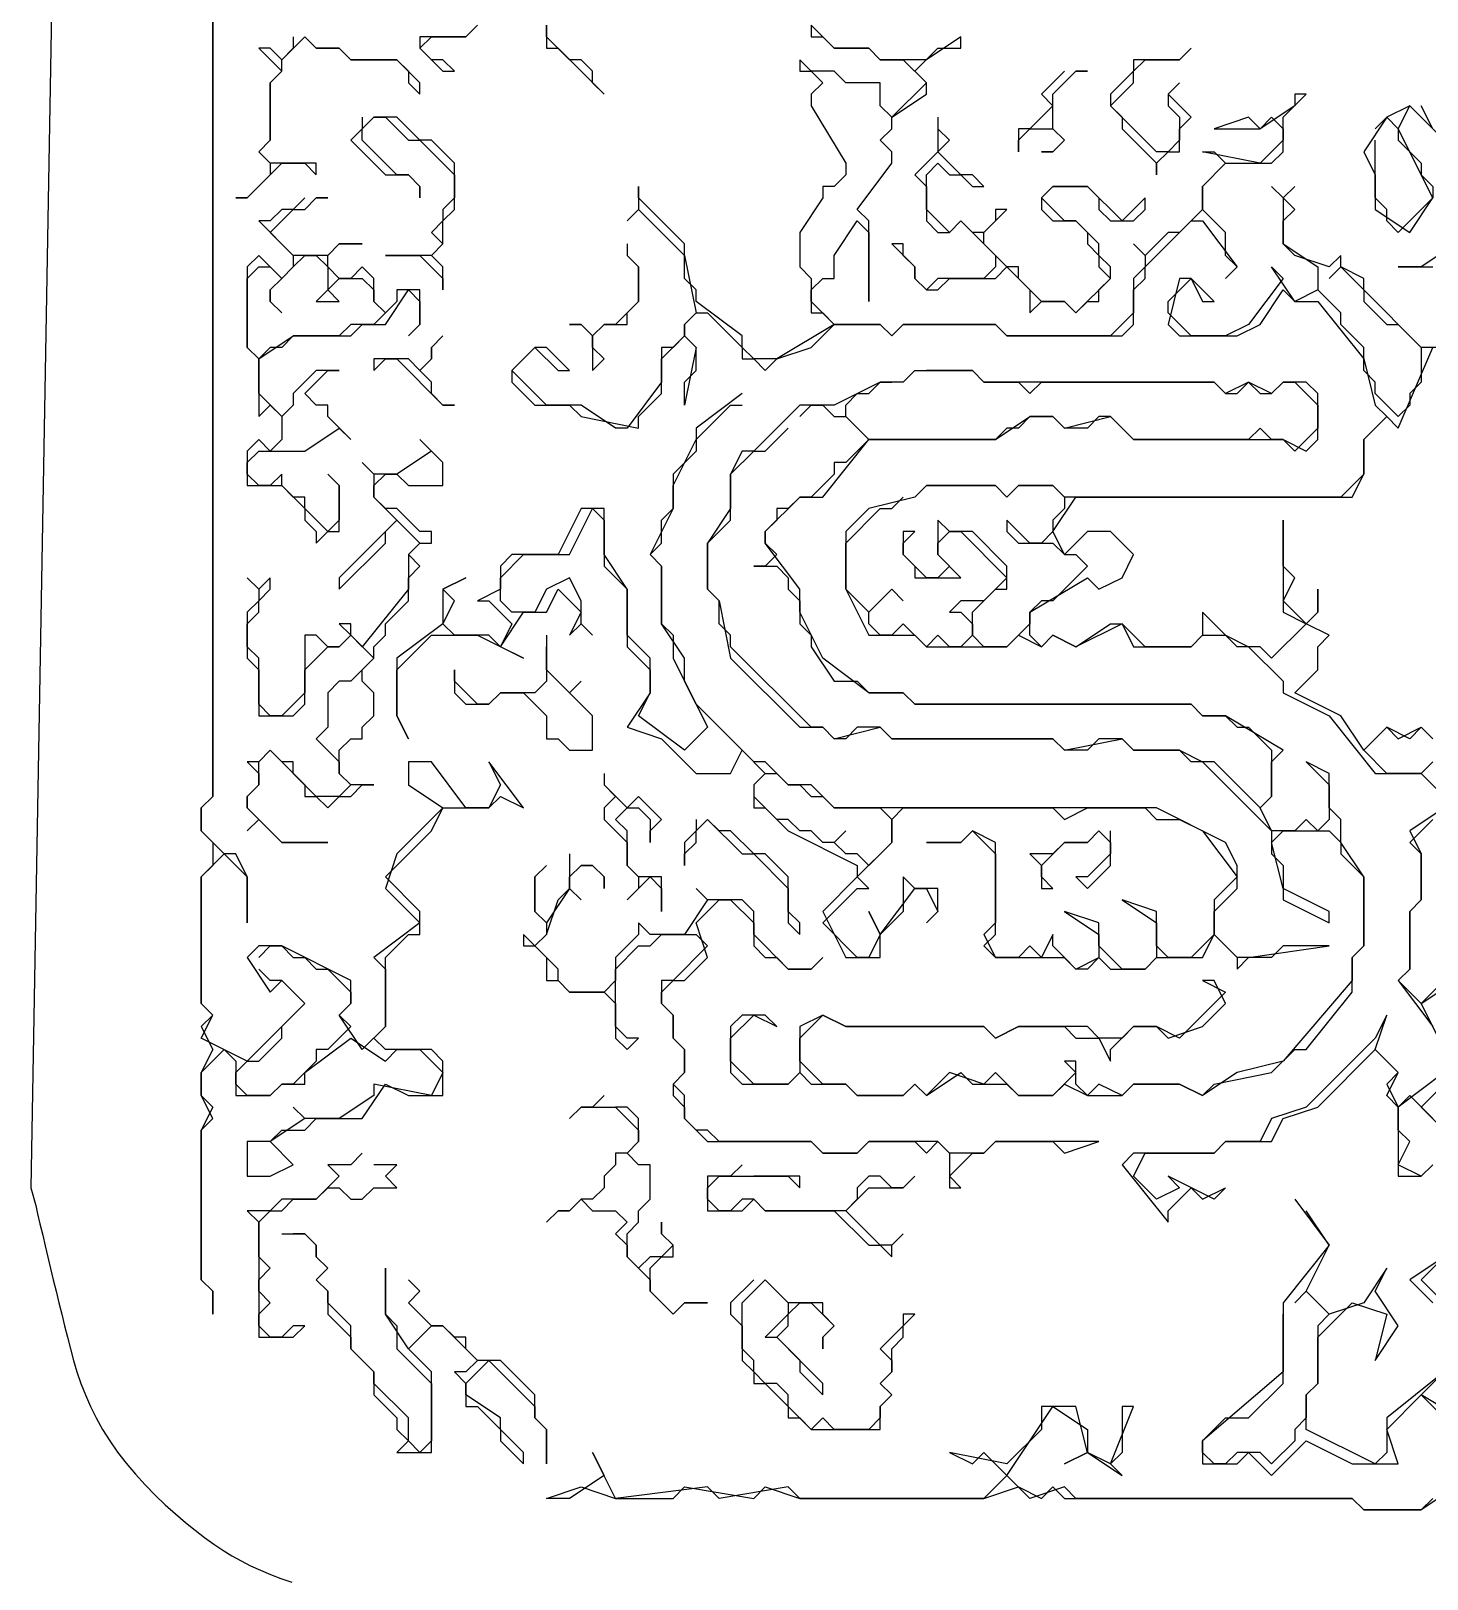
# Model space of a CAD drawing. Header units: metres. Extents: x 18 to 192, y 117 to 277.
# Drawn here: x 88.32 to 100.45, y 151.5 to 164.95 of the extents above; entities that cross this region are included whole.
import ezdxf

# ---------------------------------------------------------------- set-up
doc = ezdxf.new("R2010")
doc.units = ezdxf.units.M
doc.layers.add('DETAILS', color=3, linetype='Continuous')
doc.layers.add('OUTER', color=7, linetype='Continuous')

msp = doc.modelspace()

# ---------------------------------------------------------------- linework, layer by layer
at = {"layer": 'DETAILS'}
for points in [[(89.9, 165.5), (89.9, 158.3), (89.8, 158.2), (89.8, 158), (89.9, 157.9), (89.9, 157.7), (89.8, 157.6), (89.8, 156.5), (89.9, 156.4), (89.8, 156.3), (89.9, 156.1), (89.8, 155.9), (89.8, 155.7), (89.9, 155.6), (89.8, 155.4), (89.8, 154.1), (89.9, 154), (89.9, 153.8), (89.9, 154), (89.8, 154.1), (89.8, 155.4), (89.9, 155.5), (89.8, 155.7), (89.8, 155.9), (90, 156.1), (90.1, 156), (90.1, 155.7), (90.4, 155.7), (90.5, 155.8), (90.7, 155.8), (90.7, 155.9), (91.1, 156.2), (91.4, 156), (91.5, 156.1), (91.7, 156.1), (91.9, 155.9), (91.8, 155.7), (91.3, 155.8), (91.3, 155.7), (91, 155.5), (90.7, 155.5), (90.6, 155.6), (90.7, 155.5), (90.4, 155.3), (90.2, 155.3), (90.2, 155), (90.4, 155), (90.6, 155.1), (90.4, 155.3), (90.5, 155.4), (90.7, 155.4), (90.8, 155.5), (91.2, 155.5), (91.4, 155.8), (91.6, 155.7), (91.9, 155.7), (91.9, 156), (91.8, 156.1), (91.4, 156.1), (91.3, 156.2), (91.4, 156.3), (91.4, 156.9), (91.6, 157.1), (91.7, 157.1), (91.7, 157.3), (91.4, 157.6), (91.8, 158), (91.9, 158.2), (92.3, 158.2), (92.4, 158.3), (92.6, 158.2), (92.3, 158.6), (92.4, 158.4), (92.3, 158.2), (92.1, 158.2), (91.8, 158.6), (91.6, 158.6), (91.6, 158.4), (91.9, 158.2), (91.5, 157.8), (91.4, 157.5), (91.7, 157.2), (91.3, 156.9), (91.4, 156.8), (91.4, 156.3), (91.2, 156.1), (91, 156.4), (91.1, 156.5), (91.1, 156.7), (90.5, 157), (90.3, 157), (90.2, 156.9), (90.4, 156.6), (90.5, 156.7), (90.7, 156.5), (90.2, 156), (89.8, 156.2), (89.9, 156.4), (89.8, 156.5), (89.8, 157.6), (90, 157.8), (90.2, 157.6), (90.2, 157.2), (90.2, 157.6), (90.1, 157.8), (90, 157.8), (89.8, 158), (89.8, 158.2), (89.9, 158.3), (89.9, 165.5)], [(90.6, 164.9), (90.6, 164.8), (90.5, 164.7), (90.4, 164.8), (90.3, 164.8), (90.5, 164.6), (90.4, 164.5), (90.4, 164), (90.3, 163.9), (90.4, 163.8), (90.4, 163.7), (90.2, 163.5), (90.1, 163.5), (90.2, 163.5), (90.5, 163.8), (90.7, 163.8), (90.8, 163.7), (90.8, 163.8), (90.4, 163.8), (90.3, 163.9), (90.4, 164), (90.4, 164.5), (90.5, 164.6), (90.5, 164.7), (90.7, 164.9), (90.8, 164.8), (91, 164.8), (91.1, 164.7), (91.5, 164.7), (91.6, 164.6), (91.6, 164.5), (91.7, 164.4), (91.7, 164.5), (91.5, 164.7), (91.1, 164.7), (91, 164.8), (90.8, 164.8), (90.7, 164.9)], [(92.2, 165), (92.1, 164.9), (91.7, 164.9), (91.7, 164.8), (91.9, 164.6), (92, 164.6), (91.9, 164.7), (91.8, 164.7), (91.7, 164.8), (91.8, 164.9), (92.1, 164.9), (92.2, 165)], [(95.1, 165), (95.1, 164.9), (95.2, 164.9), (95.3, 164.8), (95.6, 164.8), (95.7, 164.7), (95.9, 164.7), (96.1, 164.5), (95.8, 164.2), (95.7, 164.3), (95.7, 164.5), (95.4, 164.5), (95.3, 164.6), (95.1, 164.6), (95, 164.7), (95, 164.6), (95.1, 164.6), (95.2, 164.5), (95.1, 164.4), (95.1, 164.3), (95.4, 163.8), (95.4, 163.7), (95.3, 163.6), (95.2, 163.6), (95.2, 163.5), (95, 163.2), (95, 162.9), (95.1, 162.8), (95.1, 162.5), (95.2, 162.5), (95.3, 162.4), (94.8, 162.1), (94.6, 162.1), (94.5, 162.2), (94.5, 162.3), (94.1, 162.6), (94.1, 162.7), (94, 162.8), (94, 163.1), (93.6, 163.5), (93.6, 163.6), (93.6, 163.4), (93.5, 163.3), (93.6, 163.4), (94, 163), (94.1, 162.5), (94, 162.4), (94, 162.3), (93.9, 162.2), (93.8, 162.2), (93.8, 161.9), (93.5, 161.5), (93.4, 161.5), (93.1, 161.7), (92.8, 161.7), (92.5, 162), (92.7, 162.2), (92.9, 162), (93, 162), (92.8, 162.2), (92.7, 162.2), (92.5, 162), (92.5, 161.9), (92.7, 161.7), (93, 161.7), (93.1, 161.6), (93.6, 161.5), (93.6, 161.6), (93.8, 161.8), (93.8, 162.1), (94, 162.3), (94.1, 162.2), (94, 161.7), (94, 161.9), (94.1, 162), (94.1, 162.2), (94, 162.3), (94, 162.4), (94.1, 162.5), (94.2, 162.5), (94.5, 162.2), (94.5, 162.1), (94.6, 162.1), (94.7, 162), (94.8, 162.1), (95.1, 162.2), (95.3, 162.4), (95.7, 162.4), (95.8, 162.3), (95.9, 162.4), (96.7, 162.4), (96.8, 162.3), (97.8, 162.3), (97.9, 162.4), (97.9, 162.7), (98, 162.8), (98, 162.9), (98.4, 163.3), (98.5, 163.3), (98.8, 162.9), (98.7, 162.8), (98.8, 162.9), (98.7, 163), (98.7, 163.2), (98.5, 163.4), (98.5, 163.6), (98.7, 163.8), (99.1, 163.8), (99.2, 163.9), (99.2, 164.2), (99.4, 164.4), (99.3, 164.4), (99.3, 164.3), (99, 164.1), (98.9, 164.2), (98.6, 164.1), (99, 164.1), (99.1, 164.2), (99.2, 164.1), (99.2, 164), (99, 163.8), (98.5, 163.9), (98.6, 163.9), (98.7, 163.8), (98.5, 163.6), (98.5, 163.4), (98.3, 163.2), (98.2, 163.2), (98, 163), (97.9, 163.1), (98, 163), (98, 162.9), (97.9, 162.8), (97.9, 162.5), (97.7, 162.3), (96.8, 162.3), (96.7, 162.4), (95.9, 162.4), (95.8, 162.3), (95.7, 162.4), (95.3, 162.4), (95.1, 162.6), (95.1, 162.7), (95.2, 162.8), (95.3, 162.8), (95.3, 163), (95.5, 163.3), (95.6, 163.2), (95.6, 162.6), (95.6, 163.3), (95.5, 163.4), (95.8, 163.8), (95.8, 163.9), (95.7, 164), (95.8, 164.1), (95.8, 164.2), (96.1, 164.4), (96.1, 164.5), (96, 164.6), (96.2, 164.8), (96.4, 164.8), (96.4, 164.9), (96.1, 164.7), (95.7, 164.7), (95.6, 164.8), (95.3, 164.8), (95.1, 165)], [(92.8, 165), (92.8, 164.8), (92.9, 164.8), (93.3, 164.4), (93.2, 164.5), (93.2, 164.6), (93.1, 164.7), (93, 164.7), (92.8, 164.9), (92.8, 165)], [(98.4, 164.8), (98.3, 164.7), (97.9, 164.7), (97.9, 164.6), (97.7, 164.4), (97.7, 164.3), (97.8, 164.2), (97.8, 164.1), (98.1, 163.8), (98.1, 163.7), (98.1, 163.8), (98.2, 163.9), (98.3, 163.9), (98.3, 164.1), (98.4, 164.2), (98.2, 164.4), (98.3, 164.5), (98.2, 164.4), (98.2, 164.3), (98.3, 164.2), (98.3, 164), (98.2, 163.9), (98.1, 163.9), (97.7, 164.3), (97.9, 164.5), (97.9, 164.6), (98, 164.7), (98.3, 164.7)], [(97.3, 164.6), (97.1, 164.4), (97.2, 164.3), (97, 164.1), (96.9, 164.1), (96.9, 163.9), (96.9, 164), (97, 164.1), (97.2, 164.1), (97.3, 164), (97.2, 163.9), (97.1, 163.9), (97.2, 163.9), (97.3, 164), (97.2, 164.1), (97.2, 164.4), (97.4, 164.6), (97.5, 164.6), (97.4, 164.6)], [(100.3, 164.3), (100.1, 164.2), (99.9, 163.9), (100, 163.7), (100, 163.4), (100.3, 163.2), (100.5, 163.5), (100.2, 164.1), (100.3, 164.3), (100.7, 163.9)], [(100.5, 164.1), (100.4, 164.3)], [(91.2, 164.2), (91.2, 164.1), (91.1, 164), (91.4, 163.7), (91.6, 163.7), (91.7, 163.6), (91.7, 163.5), (91.7, 163.6), (91.6, 163.7), (91.5, 163.7), (91.2, 164), (91.2, 164.1), (91.3, 164.2), (91.4, 164.2), (91.6, 164), (91.7, 164), (92, 163.7), (92, 163.5), (91.9, 163.4), (91.9, 163.3), (91.8, 163.2), (91.9, 163.1), (91.8, 163), (91.4, 163), (91.7, 163), (91.9, 162.8), (91.9, 162.7), (91.9, 162.9), (91.8, 163), (91.9, 163.1), (91.9, 163.3), (92, 163.4), (92, 163.8), (91.8, 164), (91.7, 164), (91.5, 164.2), (91.3, 164.2)], [(96.2, 164.2), (96.2, 163.9), (96, 163.7), (96.1, 163.6), (96.1, 163.3), (96.2, 163.2), (96.3, 163.2), (96.4, 163.3), (96.7, 163), (96.7, 162.9), (96.6, 162.8), (96.2, 162.8), (96.1, 162.7), (96, 162.8), (96, 162.9), (95.9, 163), (95.9, 163.1), (95.8, 163.1), (96, 162.9), (96, 162.8), (96.1, 162.7), (96.2, 162.7), (96.3, 162.8), (96.7, 162.8), (96.8, 162.9), (97, 162.7), (97, 162.5), (97.1, 162.6), (97.3, 162.6), (97.4, 162.5), (97.5, 162.6), (97.6, 162.6), (97.6, 162.7), (97.7, 162.8), (97.7, 162.9), (97.6, 163), (97.6, 163.1), (97.4, 163.3), (97.3, 163.3), (97.1, 163.5), (97.2, 163.6), (97.5, 163.6), (97.6, 163.5), (97.6, 163.4), (97.7, 163.3), (97.9, 163.3), (98, 163.4), (98, 163.5), (97.8, 163.3), (97.5, 163.6), (97.2, 163.6), (97.1, 163.5), (97.1, 163.4), (97.2, 163.3), (97.4, 163.3), (97.5, 163.2), (97.5, 163.1), (97.6, 163), (97.6, 162.9), (97.7, 162.8), (97.4, 162.5), (97.3, 162.6), (97.1, 162.6), (96.9, 162.8), (96.9, 162.9), (96.8, 162.9), (96.6, 163.1), (96.6, 163.2), (96.8, 163.4), (96.7, 163.4), (96.7, 163.3), (96.6, 163.2), (96.5, 163.2), (96.4, 163.3), (96.3, 163.2), (96.1, 163.4), (96.1, 163.7), (96.2, 163.8), (96.3, 163.7), (96.4, 163.7), (96.5, 163.6), (96.6, 163.6), (96.5, 163.7), (96.4, 163.7), (96.2, 163.9), (96.3, 164), (96.2, 164.1)], [(100, 164.1), (100.1, 164.2), (100.2, 164.1), (100.2, 164), (100.4, 163.8), (100.4, 163.7), (100.5, 163.6), (100.5, 163.5), (100.2, 163.2), (100.1, 163.3), (100.1, 163.4), (100, 163.5), (100, 164)], [(99.1, 163.6), (99.2, 163.5), (99.2, 163.1), (99.5, 162.9), (99.5, 162.7), (99.3, 162.6), (99.1, 162.9), (99.2, 162.8), (98.9, 162.4), (98.7, 162.3), (98.4, 162.3), (98.2, 162.5), (98.2, 162.6), (98.4, 162.8), (98.5, 162.6), (98.6, 162.6), (98.4, 162.8), (98.3, 162.8), (98.2, 162.4), (98.3, 162.3), (98.8, 162.3), (99, 162.4), (99.2, 162.7), (99.3, 162.6), (99.5, 162.6), (99.9, 162.1), (100, 161.7), (100.1, 161.6), (99.9, 161.4), (99.9, 161.1), (99.7, 160.9), (97.3, 160.9), (97.2, 161), (96.9, 161), (96.8, 160.9), (96.7, 161), (96.1, 161), (96, 160.9), (95.6, 160.8), (95.4, 160.6), (95.4, 160.1), (95.6, 159.7), (96, 159.7), (96.1, 159.6), (96.8, 159.6), (96.9, 159.7), (97.1, 159.6), (97.2, 159.7), (97.4, 159.6), (97.7, 159.8), (97.8, 159.8), (97.9, 159.6), (98.4, 159.6), (98.5, 159.7), (98.7, 159.7), (98.9, 159.6), (99.2, 159.3), (99.2, 159.2), (99.6, 159), (100, 158.5), (100.4, 158.5), (100.6, 158.3)], [(100.7, 162.2), (100.4, 162.2), (99.9, 162.7), (99.9, 162.8), (99.7, 162.9), (99.7, 163), (99.6, 162.9), (99.3, 163), (99.2, 163.1), (99.2, 163.3), (99.3, 163.4), (99.2, 163.5), (99.3, 163.6), (99.2, 163.5)], [(90.7, 163.5), (90.6, 163.4), (90.5, 163.4), (90.4, 163.3), (90.3, 163.3), (90.6, 163), (90.6, 162.9), (90.5, 162.8), (90.3, 163), (90.2, 162.9), (90.2, 162.2), (90.3, 162.1), (90.3, 161.6), (90.4, 161.7), (90.5, 161.6), (90.5, 161.4), (90.4, 161.3), (90.3, 161.4), (90.2, 161.3), (90.2, 161), (90.5, 161), (90.7, 160.8), (90.7, 160.7), (90.8, 160.6), (90.8, 160.5), (90.9, 160.6), (91, 160.6), (91, 161), (90.9, 161.1), (91, 161), (91, 160.7), (90.9, 160.6), (90.7, 160.8), (90.7, 160.9), (90.6, 160.9), (90.5, 161), (90.5, 161.1), (90.4, 161), (90.3, 161), (90.2, 161.1), (90.2, 161.2), (90.3, 161.3), (90.7, 161.3), (91, 161.5), (91.1, 161.4), (90.9, 161.6), (90.9, 161.7), (90.8, 161.7), (90.7, 161.8), (90.9, 162), (91, 162), (90.8, 162), (90.6, 161.8), (90.6, 161.7), (90.5, 161.6), (90.3, 161.8), (90.3, 162.1), (90.6, 162.3), (91.1, 162.3), (91.2, 162.4), (91.4, 162.4), (91.6, 162.7), (91.7, 162.6), (91.7, 162.4), (91.6, 162.3), (91.7, 162.4), (91.7, 162.7), (91.5, 162.7), (91.5, 162.6), (91.4, 162.5), (91.3, 162.6), (91.3, 162.8), (91.2, 162.9), (91.1, 162.8), (91, 162.8), (90.9, 162.9), (90.9, 163), (91, 163.1), (91.2, 163.1), (91, 163.1), (90.9, 163), (90.6, 163), (90.4, 163.2), (90.6, 163.4), (90.7, 163.4), (90.8, 163.5), (90.9, 163.5), (90.8, 163.5)], [(93.5, 163.1), (93.5, 163), (93.6, 162.9), (93.6, 162.6), (93.4, 162.4), (93.3, 162.4), (93.2, 162.3), (93.1, 162.4), (93, 162.4), (93.1, 162.4), (93.2, 162.3), (93.2, 162), (93.3, 162.1), (93.2, 162.2), (93.2, 162.3), (93.3, 162.4), (93.5, 162.4), (93.5, 162.5), (93.6, 162.6), (93.6, 162.9), (93.5, 163)], [(100.7, 163.1), (100.4, 162.9), (100.2, 162.9), (100.5, 162.9)], [(90.6, 162.9), (90.7, 163), (90.8, 163), (90.9, 162.9), (90.9, 162.7), (90.8, 162.6), (91, 162.6), (90.9, 162.7), (91, 162.8), (91.2, 162.8), (91.3, 162.7), (91.3, 162.6), (91.4, 162.5), (91.3, 162.4), (91.1, 162.4), (91, 162.3), (90.6, 162.3), (90.5, 162.2), (90.4, 162.2), (90.3, 162.1), (90.2, 162.2), (90.2, 162.8), (90.3, 162.9), (90.4, 162.9), (90.5, 162.8), (90.4, 162.7), (90.4, 162.6), (90.5, 162.5), (90.4, 162.6), (90.4, 162.7), (90.5, 162.8)], [(99.6, 162.8), (99.7, 162.9), (99.9, 162.7), (99.9, 162.6), (100.1, 162.4), (100.2, 162.4), (100.4, 162.2), (100.4, 161.9), (100.3, 161.8), (100.3, 161.7), (100.2, 161.6), (100, 161.8), (100, 161.9), (99.9, 162), (99.9, 162.2), (99.7, 162.4), (99.7, 162.5), (99.5, 162.7)], [(91.9, 162.3), (91.8, 162.2), (91.8, 162.1), (91.7, 162), (91.6, 162.1), (91.3, 162.1), (91.3, 162), (91.4, 162.1), (91.5, 162.1), (91.9, 161.7), (92, 161.7), (91.9, 161.7), (91.8, 161.8), (91.8, 161.9), (91.7, 162), (91.8, 162.1), (91.8, 162.2)], [(100.5, 158.6), (100.4, 158.5), (100.1, 158.5), (99.9, 158.7), (100.1, 158.9), (100.2, 158.8), (100.4, 158.9), (100.5, 158.8), (100.4, 158.9), (100.3, 158.8), (100.1, 158.9), (99.9, 158.7), (99.7, 159), (99.3, 159.2), (99.5, 159.4), (99.5, 159.6), (99.6, 159.7), (99.4, 159.8), (99.5, 159.9), (99.5, 160.1), (99.5, 159.9), (99.4, 159.8), (99.2, 160), (99.3, 160.2), (99.2, 160.3), (99.2, 160.7), (99.2, 159.9), (99.4, 159.8), (99.1, 159.5), (99, 159.6), (98.8, 159.6), (98.5, 159.9), (98.5, 159.7), (98.4, 159.6), (98, 159.6), (97.8, 159.8), (97.4, 159.6), (97.2, 159.7), (97.1, 159.6), (97, 159.7), (97, 159.9), (97.5, 160.2), (97.6, 160.1), (97.8, 160.2), (97.9, 160.4), (97.7, 160.6), (97.5, 160.6), (97.3, 160.4), (97.2, 160.6), (97.4, 160.9), (99.8, 160.9), (99.9, 161.1), (99.9, 161.4), (100.1, 161.6), (100.2, 161.5), (100.5, 162.2)], [(96, 162), (95.9, 161.9), (95.7, 161.9), (95.3, 161.7), (95, 161.7), (94.6, 161.3), (94.5, 161.3), (94.4, 161.1), (94.4, 160.8), (94.2, 160.5), (94.2, 160.1), (94.3, 160), (94.4, 159.5), (95, 158.9), (95.2, 158.9), (95.3, 158.8), (95.7, 158.9), (95.8, 158.8), (97.2, 158.8), (97.3, 158.7), (97.8, 158.8), (97.9, 158.7), (98.3, 158.7), (98.5, 158.6), (99.1, 158), (99.1, 157.8), (99.2, 157.7), (99.2, 157.4), (99.6, 157.2), (99.6, 157.3), (99.2, 157.5), (99.1, 157.9), (99.2, 158), (99.6, 158), (99.7, 157.9), (99.7, 157.8), (99.9, 157.6), (99.9, 157), (99.8, 156.9), (99.8, 156.7), (99.2, 156), (98.8, 155.9), (98.5, 155.7), (98.3, 155.8), (97.9, 155.8), (97.8, 155.7), (97.6, 155.8), (97.5, 155.7), (97.4, 155.8), (97.4, 156), (97.3, 156), (97.4, 155.9), (97.2, 155.7), (96.9, 155.7), (96.7, 155.9), (96.6, 155.8), (96.3, 155.9), (96.1, 155.7), (96, 155.8), (95.9, 155.7), (95.5, 155.7), (95.4, 155.8), (95.2, 155.8), (95, 156), (95, 156.2), (95.2, 156.4), (95.4, 156.3), (96.6, 156.3), (96.7, 156.2), (96.9, 156.3), (97.3, 156.3), (97.4, 156.2), (97.6, 156.2), (97.7, 156), (97.7, 156.1), (97.9, 156.3), (98.1, 156.3), (98.2, 156.2), (98.5, 156.3), (98.7, 156.5), (98.6, 156.7), (98.5, 156.7), (98.7, 156.6), (98.3, 156.2), (98.1, 156.3), (97.9, 156.3), (97.8, 156.2), (97.6, 156.2), (97.5, 156.3), (96.9, 156.3), (96.7, 156.2), (96.6, 156.3), (95.4, 156.3), (95.2, 156.4), (95, 156.3), (95, 155.9), (94.9, 155.8), (94.6, 155.8), (94.4, 156), (94.4, 156.2), (94.6, 156.4), (94.8, 156.3), (94.7, 156.4), (94.5, 156.4), (94.4, 156.3), (94.4, 155.9), (94.5, 155.8), (94.9, 155.8), (95, 155.9), (95.1, 155.8), (95.4, 155.8), (95.5, 155.7), (95.9, 155.7), (96, 155.8), (96.1, 155.7), (96.4, 155.9), (96.5, 155.8), (96.8, 155.8), (96.9, 155.7), (97.2, 155.7), (97.3, 155.8), (97.5, 155.7), (97.8, 155.7), (97.9, 155.8), (98.3, 155.8), (98.5, 155.7), (98.6, 155.8), (99.1, 155.9), (99.3, 156.1), (99.4, 156.1), (99.8, 156.6), (99.8, 156.9), (99.9, 157), (99.9, 157.6), (99.7, 157.9), (99.7, 158.1), (99.6, 158.2), (99.6, 158.5), (99.4, 158.6), (99.6, 158.4), (99.6, 158.1), (99.5, 158), (99.4, 158.1), (99.3, 158), (99.1, 158), (99, 158.2), (99.1, 158.3), (99.1, 158.6), (99.2, 158.7), (98.7, 159), (98.5, 159), (98.4, 159.1), (96, 159.1), (95.9, 159.2), (95.6, 159.2), (95.2, 159.5), (95, 159.9), (95, 160.1), (94.7, 160.5), (94.7, 160.6), (95, 160.9), (95.2, 160.9), (95.6, 161.4), (96.7, 161.4), (97, 161.6), (97.2, 161.6), (97.3, 161.5), (97.7, 161.6), (97.9, 161.4), (99.2, 161.4), (99.4, 161.3), (99.5, 161.4), (99.5, 161.8), (99.4, 161.9), (99.2, 161.9), (99.1, 161.8), (98.9, 161.9), (98.7, 161.8), (98.6, 161.9), (96.6, 161.9), (96.5, 162), (96.1, 162)], [(95.9, 161.9), (96, 162), (96.5, 162), (96.6, 161.9), (96.9, 161.9), (97, 161.8), (97.1, 161.9), (98.6, 161.9), (98.7, 161.8), (98.8, 161.8), (98.9, 161.9), (99, 161.8), (99.1, 161.8), (99.2, 161.9), (99.3, 161.9), (99.5, 161.7), (99.5, 161.5), (99.3, 161.3), (99.2, 161.4), (99.1, 161.4), (99, 161.5), (98.9, 161.4), (97.9, 161.4), (97.7, 161.6), (97.6, 161.6), (97.5, 161.5), (97.3, 161.5), (97.2, 161.6), (97, 161.6), (96.9, 161.5), (96.8, 161.5), (96.7, 161.4), (95.6, 161.4), (95.4, 161.6), (95.4, 161.7), (95.5, 161.8), (95.6, 161.8), (95.7, 161.9), (95.8, 161.9)], [(94.5, 161.8), (94.1, 161.5), (94.1, 161.3), (93.9, 161.1), (93.9, 160.8), (93.7, 160.4), (93.8, 160.3), (93.8, 159.8), (93.9, 159.7), (93.9, 159.5), (94.2, 158.9), (94, 158.7), (93.6, 159), (93.7, 159.2), (93.7, 159.5), (93.5, 159.7), (93.5, 160.1), (93.3, 160.4), (93.3, 160.8), (93.1, 160.8), (92.9, 160.4), (92.5, 160.4), (92.4, 160.3), (92.4, 160.1), (92.2, 160), (92.3, 160), (92.5, 159.8), (92.4, 159.6), (92.3, 159.7), (92, 159.7), (91.9, 159.8), (92, 160), (91.9, 160.1), (92.1, 160.2), (91.9, 160.1), (91.9, 159.8), (91.5, 159.5), (91.5, 159), (91.6, 158.8), (91.5, 159), (91.5, 159.4), (91.8, 159.7), (92.2, 159.7), (92.6, 159.5), (92.4, 159.6), (92.6, 159.9), (92.8, 159.9), (92.9, 160.1), (93.1, 159.9), (93, 159.7), (93.1, 159.8), (93.2, 159.7), (93.1, 159.8), (93.1, 160), (93, 160.2), (92.8, 160.1), (92.7, 159.9), (92.5, 159.9), (92.4, 160), (92.4, 160.2), (92.6, 160.4), (93, 160.4), (93.2, 160.8), (93.3, 160.7), (93.3, 160.3), (93.5, 160.1), (93.5, 159.6), (93.7, 159.4), (93.7, 159.2), (93.5, 158.9), (93.8, 158.8), (94.1, 158.5), (94.4, 158.5), (94.5, 158.7), (94.7, 158.5), (94.6, 158.4), (94.6, 158.2), (94.7, 158.2), (94.9, 158), (95.5, 157.7), (95.5, 157.6), (95.2, 157.3), (95.4, 156.9), (95.7, 156.9), (95.7, 157.1), (96, 157.5), (96.1, 157.5), (96.2, 157.3), (96.1, 157.2), (96.2, 157.3), (96.2, 157.5), (96, 157.5), (95.9, 157.6), (95.9, 157.3), (95.7, 157.1), (95.6, 157.3), (95.7, 157.1), (95.6, 156.9), (95.5, 156.9), (95.2, 157.2), (95.5, 157.5), (95.6, 157.5), (95.5, 157.6), (95.8, 157.9), (95.8, 158.1), (95.9, 158.2), (97.2, 158.2), (97.3, 158.1), (97.5, 158.2), (98, 158.2), (98.1, 158.1), (98.3, 158.1), (98.5, 158), (98.8, 157.6), (98.6, 157.4), (98.6, 157.1), (98.4, 156.9), (98.2, 156.9), (98.1, 157), (98.1, 157.3), (97.8, 157.4), (98.1, 157.2), (98.1, 156.9), (98, 156.8), (97.8, 156.8), (97.6, 157), (97.6, 157.2), (97.3, 157.3), (97.6, 157.1), (97.6, 156.9), (97.5, 156.8), (97.4, 156.8), (97.2, 157), (97.2, 157.1), (97.1, 156.9), (97, 157), (96.9, 156.9), (96.7, 156.9), (96.6, 157), (96.7, 157.1), (96.7, 157.9), (96.5, 158), (96.4, 157.9), (96.1, 157.9), (96.4, 157.9), (96.5, 158), (96.7, 157.8), (96.7, 157.2), (96.6, 157.1), (96.7, 156.9), (97.3, 156.9), (97.4, 156.8), (97.6, 156.9), (97.7, 156.8), (98, 156.8), (98.1, 156.9), (98.5, 156.9), (98.6, 157.1), (98.8, 156.9), (98.8, 156.8), (98.9, 156.9), (99.6, 157), (99.2, 157), (99.1, 156.9), (98.8, 156.9), (98.6, 157.1), (98.6, 157.3), (98.8, 157.5), (98.8, 157.7), (98.7, 157.9), (98.1, 158.2), (95.3, 158.2), (95.1, 158.4), (94.9, 158.4), (94.7, 158.6), (94.6, 158.6), (94.1, 159.1), (94, 159.3), (94, 159.5), (93.8, 159.8), (93.8, 160.3), (93.7, 160.4), (93.8, 160.5), (93.8, 160.7), (93.9, 160.8), (93.9, 161), (94.1, 161.4), (94.4, 161.7), (94.5, 161.7)], [(95, 161.6), (95.1, 161.7), (95.2, 161.7), (95.3, 161.6), (95.4, 161.6), (95.6, 161.4), (95.4, 161.2), (95.3, 161.2), (95.3, 161.1), (95.1, 160.9), (95, 160.9), (94.9, 160.8), (94.8, 160.8), (94.8, 160.7), (94.7, 160.6), (94.7, 160.5), (94.8, 160.4), (94.7, 160.3), (94.6, 160.3), (94.8, 160.3), (94.9, 160.2), (94.9, 160.1), (95, 160), (95, 159.8), (95.1, 159.7), (95.1, 159.6), (95.3, 159.3), (95.5, 159.3), (95.6, 159.2), (95.9, 159.2), (96, 159.1), (98.4, 159.1), (98.5, 159), (98.7, 159), (98.8, 158.9), (98.9, 158.9), (99.1, 158.7), (99.1, 158.3), (99, 158.2), (98.6, 158.6), (98.4, 158.6), (98.3, 158.7), (97.9, 158.7), (97.8, 158.8), (97.6, 158.8), (97.5, 158.7), (97.3, 158.7), (97.2, 158.8), (95.8, 158.8), (95.7, 158.9), (95.5, 158.9), (95.4, 158.8), (95.3, 158.8), (95.2, 158.9), (95.1, 158.9), (94.4, 159.6), (94.4, 159.7), (94.3, 159.8), (94.3, 160), (94.2, 160.1), (94.2, 160.5), (94.4, 160.7), (94.4, 161.1), (94.6, 161.3), (94.7, 161.3), (94.9, 161.5)], [(91.7, 161.4), (91.8, 161.3), (91.5, 161.1), (91.3, 161.1), (91.2, 161.2), (91.3, 161.1), (91.3, 160.9), (91.5, 160.7), (91, 160.2), (91, 160.1), (91.4, 160.5), (91.4, 160.6), (91.5, 160.7), (91.7, 160.5), (91.6, 160.4), (91.6, 160.1), (91.2, 159.6), (91.1, 159.7), (91.1, 159.8), (91, 159.8), (91.1, 159.7), (91, 159.6), (90.9, 159.6), (90.8, 159.7), (90.7, 159.7), (90.7, 159.2), (90.5, 159), (90.4, 159), (90.3, 159.1), (90.3, 159.5), (90.2, 159.6), (90.2, 159.8), (90.3, 159.9), (90.3, 160), (90.4, 160.1), (90.4, 160.2), (90.3, 160.1), (90.2, 160.2), (90.3, 160.1), (90.3, 160), (90.2, 159.9), (90.2, 159.5), (90.3, 159.4), (90.3, 159), (90.6, 159), (90.7, 159.1), (90.7, 159.4), (90.9, 159.6), (91, 159.6), (91.1, 159.7), (91.3, 159.5), (91.1, 159.3), (91, 159.3), (90.9, 159.2), (90.9, 158.9), (90.8, 158.8), (91, 158.6), (91, 158.5), (91.1, 158.4), (91, 158.3), (90.8, 158.3), (90.6, 158.5), (90.6, 158.6), (90.5, 158.6), (90.4, 158.7), (90.3, 158.6), (90.2, 158.6), (90.3, 158.5), (90.3, 158.4), (90.2, 158.3), (90.2, 158.2), (90.3, 158.1), (90.2, 158), (90.3, 158.1), (90.5, 157.9), (90.9, 157.9), (90.5, 157.9), (90.2, 158.2), (90.2, 158.3), (90.3, 158.4), (90.3, 158.6), (90.4, 158.7), (90.7, 158.4), (90.7, 158.3), (90.8, 158.3), (90.9, 158.2), (91, 158.3), (91.1, 158.3), (91.2, 158.4), (91.3, 158.4), (91.1, 158.4), (91, 158.5), (91, 158.7), (91.1, 158.8), (91.2, 158.8), (91.2, 158.9), (91.3, 159), (91.3, 159.2), (91.2, 159.3), (91.2, 159.4), (91.3, 159.5), (91.3, 159.6), (91.4, 159.7), (91.4, 159.8), (91.6, 160), (91.6, 160.2), (91.7, 160.3), (91.6, 160.4), (91.7, 160.5), (91.8, 160.5), (91.8, 160.6), (91.7, 160.6), (91.5, 160.8), (91.4, 160.8), (91.3, 160.9), (91.3, 161), (91.4, 161.1), (91.5, 161.1), (91.6, 161), (91.9, 161), (91.9, 161.2), (91.8, 161.3)], [(96, 160.9), (96.1, 161), (96.7, 161), (96.8, 160.9), (96.9, 161), (97.2, 161), (97.3, 160.9), (97.3, 160.8), (97.2, 160.7), (97.2, 160.6), (97.1, 160.5), (97, 160.5), (96.8, 160.7), (96.8, 160.6), (96.9, 160.5), (97.2, 160.5), (97.3, 160.4), (97.4, 160.4), (97.5, 160.3), (97.2, 160), (97.1, 160), (97, 159.9), (97, 159.8), (96.8, 159.6), (96.6, 159.6), (96.5, 159.7), (96.5, 159.9), (96.7, 160.1), (96.8, 160.1), (96.8, 160.3), (96.5, 160.6), (96.3, 160.6), (96.2, 160.7), (96.2, 160.4), (96.3, 160.3), (96.2, 160.2), (96.1, 160.2), (95.9, 160.4), (95.9, 160.5), (96, 160.6), (95.9, 160.6), (95.9, 160.4), (96, 160.3), (96, 160.2), (96.4, 160.2), (96.2, 160.4), (96.2, 160.5), (96.3, 160.6), (96.4, 160.6), (96.8, 160.2), (96.6, 160), (96.4, 160), (96.3, 159.9), (96.4, 159.9), (96.5, 159.8), (96.5, 159.7), (96.4, 159.6), (96.3, 159.6), (96.2, 159.7), (96.1, 159.6), (95.9, 159.8), (95.8, 159.7), (95.7, 159.7), (95.6, 159.8), (95.6, 159.9), (95.8, 160.1), (95.9, 160), (95.8, 160.1), (95.6, 159.9), (95.4, 160.1), (95.4, 160.5), (95.7, 160.8), (95.8, 160.8), (95.9, 160.9)], [(92.8, 159.7), (92.8, 159.3), (92.7, 159.2), (92.4, 159.2), (92.3, 159.1), (92.2, 159.1), (92, 159.3), (92, 159.4), (92, 159.2), (92.1, 159.1), (92.3, 159.1), (92.4, 159.2), (92.6, 159.2), (92.8, 159), (92.8, 158.8), (92.9, 158.8), (93, 158.7), (93.2, 158.7), (93.2, 159), (93, 159.2), (93.1, 159.3), (93, 159.2), (92.8, 159.4), (92.8, 159.6)], [(93.3, 158.5), (93.3, 158.4), (93.4, 158.3), (93.3, 158.2), (93.3, 158.1), (93.5, 157.9), (93.5, 157.7), (93.6, 157.6), (93.6, 157.5), (93.5, 157.4), (93.7, 157.6), (93.8, 157.5), (93.8, 157.3), (93.8, 157.6), (93.6, 157.6), (93.5, 157.7), (93.5, 158), (93.4, 158.1), (93.5, 158.2), (93.6, 158.2), (93.7, 158.1), (93.7, 157.9), (93.7, 158), (93.8, 158.1), (93.6, 158.3), (93.5, 158.2), (93.3, 158.4)], [(94.6, 158.4), (94.7, 158.5), (94.8, 158.5), (94.9, 158.4), (95, 158.4), (95.1, 158.3), (95.2, 158.3), (95.3, 158.2), (95.7, 158.2), (95.8, 158.1), (95.8, 157.9), (95.6, 157.7), (95.5, 157.8), (95.4, 157.8), (95.3, 157.9), (95.4, 158), (95.3, 157.9), (95.2, 157.9), (95.1, 158), (95, 158), (94.9, 158.1), (94.8, 158.1), (94.6, 158.3)], [(100.6, 158.2), (100.3, 158), (100.4, 157.8), (100.4, 157.4), (100.3, 157.3), (100.3, 156.8), (100.2, 156.7), (100.5, 156.3)], [(94.1, 158.1), (94.1, 158), (94, 157.9), (94, 157.7), (94, 157.8), (94.1, 157.9), (94.1, 158), (94.2, 158.1), (94.5, 157.8), (94.6, 157.8), (94.9, 157.5), (94.9, 157.2), (95, 157.1), (95, 157.2), (94.9, 157.3), (94.9, 157.6), (94.7, 157.8), (94.6, 157.8), (94.4, 158), (94.3, 158), (94.2, 158.1)], [(100.6, 156.7), (100.4, 156.5), (100.2, 156.7), (100.3, 156.8), (100.3, 157.3), (100.4, 157.4), (100.4, 157.8), (100.3, 157.9), (100.5, 158.1)], [(97.6, 158), (97.5, 157.9), (97.3, 157.9), (97.2, 157.8), (97, 157.8), (97.1, 157.7), (97.1, 157.5), (97.2, 157.5), (97.1, 157.6), (97.1, 157.7), (97.3, 157.9), (97.5, 157.9), (97.6, 158), (97.7, 157.9), (97.7, 157.8), (97.5, 157.6), (97.4, 157.6), (97.5, 157.5), (97.7, 157.7), (97.7, 158)], [(93, 157.8), (93, 157.5), (92.8, 157.2), (92.7, 157.3), (92.7, 157.6), (92.8, 157.7), (92.7, 157.6), (92.7, 157.3), (92.8, 157.2), (92.8, 157.1), (92.7, 157), (92.6, 157.1), (92.6, 157), (92.7, 157), (92.8, 156.9), (92.8, 156.7), (92.9, 156.7), (93, 156.6), (93.3, 156.6), (93.4, 156.5), (93.4, 156.2), (93.5, 156.1), (93.6, 156.2), (93.5, 156.2), (93.4, 156.3), (93.4, 156.8), (93.6, 157), (93.7, 157), (93.8, 157.1), (94.1, 157.1), (94.2, 157), (93.9, 156.7), (93.8, 156.7), (93.8, 156.5), (93.9, 156.4), (93.9, 156.2), (94, 156.1), (94, 155.9), (93.9, 155.8), (93.9, 155.7), (94, 155.6), (94, 155.5), (94.2, 155.3), (95.1, 155.3), (95.2, 155.2), (95.5, 155.2), (95.6, 155.3), (96, 155.3), (96.1, 155.2), (96.2, 155.3), (96.3, 155.2), (96.3, 154.9), (96.4, 154.9), (96.3, 155), (96.5, 155.2), (96.6, 155.2), (96.7, 155.3), (97.2, 155.3), (97.3, 155.2), (97.6, 155.3), (96.7, 155.3), (96.6, 155.2), (96.3, 155.2), (96.2, 155.3), (95.6, 155.3), (95.5, 155.2), (95.2, 155.2), (95.1, 155.3), (94.3, 155.3), (94.2, 155.4), (94.1, 155.4), (94, 155.5), (94, 155.7), (93.9, 155.8), (94, 155.9), (94, 156.1), (93.9, 156.2), (93.9, 156.4), (93.8, 156.5), (93.8, 156.6), (93.9, 156.7), (94, 156.7), (94.2, 156.9), (94.1, 157.2), (94.3, 157.4), (94.4, 157.4), (94.6, 157.2), (94.6, 157), (94.7, 156.9), (94.8, 156.9), (94.9, 156.8), (95.1, 156.8), (95.2, 156.9), (95.1, 156.8), (94.9, 156.8), (94.6, 157.1), (94.6, 157.3), (94.5, 157.4), (94.2, 157.4), (94.1, 157.5), (94.2, 157.4), (94, 157.1), (93.7, 157.1), (93.6, 157.2), (93.6, 157.1), (93.4, 156.9), (93.4, 156.7), (93.3, 156.6), (93, 156.6), (92.9, 156.7), (92.9, 156.8), (92.7, 157), (92.8, 157.1), (92.9, 157.4), (93, 157.5), (93.1, 157.4), (93, 157.5), (93, 157.6), (93.1, 157.7), (93.2, 157.7), (93.3, 157.6), (93.3, 157.5), (93.3, 157.6), (93.2, 157.7), (93.1, 157.7)], [(90.3, 156.9), (90.4, 157), (90.5, 157), (90.6, 156.9), (90.7, 156.9), (90.8, 156.8), (90.9, 156.8), (91.1, 156.6), (91.1, 156.5), (91, 156.4), (91.1, 156.3), (90.9, 156.1), (90.8, 156.1), (90.8, 156), (90.6, 155.8), (90.5, 155.8), (90.4, 155.7), (90.2, 155.7), (90.1, 155.8), (90.1, 155.9), (90.2, 156), (90.3, 156), (90.5, 156.2), (90.5, 156.3), (90.7, 156.5), (90.5, 156.7), (90.4, 156.7), (90.3, 156.8)], [(100.6, 155.4), (100.4, 155.6), (100.7, 155.9), (100.4, 156.5), (100.7, 156.7)], [(100.6, 155.9), (100.2, 155.6), (100.1, 155.7), (100.2, 155.9), (100, 156.1), (100.1, 156.4), (100, 156.2), (99.4, 155.6), (99.1, 155.5), (99, 155.3), (98.7, 155.3), (98.6, 155.2), (97.9, 155.2), (97.8, 155.1), (98.2, 154.6), (98.2, 154.7), (98.4, 154.9), (98.5, 154.8), (98.7, 154.9), (98.6, 154.8), (98.2, 155), (98.3, 154.9), (98.1, 154.8), (97.9, 155), (98, 155.2), (98.6, 155.2), (98.7, 155.3), (99.1, 155.3), (99.2, 155.5), (99.5, 155.6), (100, 156.1), (100.2, 155.9), (100.1, 155.8), (100.2, 155.6), (100.2, 155), (100.4, 155), (100.5, 155.1)], [(93.3, 155.7), (93.2, 155.6), (93.1, 155.6), (93, 155.5), (93.1, 155.6), (93.4, 155.6), (93.6, 155.4), (93.6, 155.3), (93.5, 155.2), (93.4, 155.2), (93.4, 155.1), (93.3, 155), (93.3, 154.9), (93.2, 154.8), (93.1, 154.8), (93, 154.7), (92.9, 154.7), (92.8, 154.6), (92.9, 154.7), (93, 154.7), (93.1, 154.8), (93.2, 154.7), (93.4, 154.7), (93.5, 154.6), (93.4, 154.5), (93.5, 154.4), (93.5, 154.3), (93.7, 154.1), (93.7, 154), (93.9, 153.8), (94, 153.9), (94.2, 153.9), (94, 153.9), (93.9, 153.8), (93.7, 154), (93.7, 154.2), (93.8, 154.3), (93.9, 154.3), (93.9, 154.4), (93.8, 154.5), (93.8, 154.6), (93.8, 154.5), (93.9, 154.4), (93.8, 154.3), (93.7, 154.3), (93.6, 154.2), (93.5, 154.3), (93.5, 154.5), (93.6, 154.6), (93.6, 154.7), (93.7, 154.8), (93.7, 155.1), (93.6, 155.1), (93.5, 155.2), (93.6, 155.3), (93.6, 155.5), (93.5, 155.6), (93.4, 155.6)], [(100.5, 155.1), (100.4, 155), (100.2, 155.1), (100.3, 155.3), (100.2, 155.4), (100.2, 155.6), (100.3, 155.7), (100.5, 155.5)], [(91.2, 155.2), (91.1, 155.1), (90.9, 155.1), (91, 155), (90.8, 154.8), (90.5, 154.8), (90.4, 154.7), (90.2, 154.7), (90.3, 154.6), (90.3, 153.6), (90.6, 153.6), (90.7, 153.7), (90.6, 153.7), (90.5, 153.6), (90.4, 153.6), (90.3, 153.7), (90.3, 153.8), (90.4, 153.9), (90.3, 154), (90.3, 154.1), (90.4, 154.2), (90.3, 154.3), (90.3, 154.6), (90.4, 154.7), (90.5, 154.7), (90.6, 154.8), (90.8, 154.8), (90.9, 154.9), (91, 154.9), (91.1, 154.8), (91.2, 154.8), (91.3, 154.9), (91.5, 154.9), (91.4, 155), (91.5, 155.1), (91.3, 155.1)], [(94.5, 155.1), (94.4, 155), (94.2, 155), (94.2, 154.7), (94.5, 154.7), (94.6, 154.8), (94.7, 154.7), (95.3, 154.7), (95.6, 154.4), (95.7, 154.4), (95.8, 154.3), (95.8, 154.4), (95.9, 154.5), (95.8, 154.4), (95.7, 154.4), (95.4, 154.7), (95.6, 154.9), (95.9, 154.9), (96, 155), (95.9, 154.9), (95.8, 154.9), (95.7, 155), (95.6, 155), (95.5, 154.9), (95.5, 154.8), (95.4, 154.7), (94.7, 154.7), (94.6, 154.8), (94.5, 154.8), (94.4, 154.7), (94.3, 154.7), (94.2, 154.8), (94.2, 154.9), (94.3, 155), (94.9, 155), (95, 154.9), (95, 155), (94.6, 155)], [(99.3, 154.8), (99.6, 154.4), (99.2, 153.9), (99.2, 153.3), (98.5, 152.7), (98.5, 152.5), (98.8, 152.5), (98.9, 152.6), (99.1, 152.4), (99.4, 152.7), (99.8, 152.5), (100.2, 152.5), (100.1, 152.8), (100.4, 153.1), (100.6, 152.9)], [(100.6, 153.3), (100.1, 152.9), (100.1, 152.6), (100, 152.5), (99.4, 152.8), (99.4, 153.1), (99.5, 153.2), (99.5, 153.6), (99.8, 153.9), (100.1, 153.8), (100, 153.4), (100.2, 153.7), (100, 154), (100.1, 154.2), (99.9, 153.9), (99.6, 153.8), (99.4, 154), (99.6, 154.4), (99.4, 154.7)], [(90.5, 154.5), (90.7, 154.5), (90.8, 154.4), (90.8, 154.3), (90.9, 154.2), (90.8, 154.1), (90.9, 154), (90.9, 153.8), (91.1, 153.6), (91.1, 153.5), (91.3, 153.3), (91.3, 153.1), (91.5, 152.9), (91.5, 152.8), (91.6, 152.7), (91.5, 152.6), (91.8, 152.6), (91.8, 153.3), (91.6, 153.5), (91.8, 153.7), (91.9, 153.7), (92.2, 153.4), (92.1, 153.3), (92, 153.3), (92.1, 153.2), (92.1, 153), (92.2, 153), (92.4, 152.8), (92.4, 152.7), (92.6, 152.5), (92.6, 152.6), (92.4, 152.8), (92.4, 152.9), (92.1, 153.1), (92.1, 153.2), (92.3, 153.4), (92.7, 153), (92.7, 152.9), (92.8, 152.8), (92.8, 152.5), (92.8, 152.8), (92.7, 152.9), (92.7, 153.1), (92.4, 153.4), (92.2, 153.4), (92.1, 153.5), (92.1, 153.6), (92, 153.6), (91.9, 153.7), (91.8, 153.7), (91.6, 153.9), (91.7, 154), (91.6, 154.1), (91.7, 154), (91.6, 153.9), (91.8, 153.7), (91.6, 153.5), (91.4, 153.8), (91.4, 154.2), (91.4, 153.8), (91.5, 153.7), (91.5, 153.5), (91.8, 153.2), (91.8, 152.7), (91.7, 152.6), (91.6, 152.7), (91.6, 152.9), (91.3, 153.2), (91.3, 153.3), (91.1, 153.5), (91.1, 153.7), (90.9, 153.9), (90.9, 154), (90.8, 154.1), (90.9, 154.2), (90.8, 154.3), (90.8, 154.4), (90.7, 154.5), (90.6, 154.5)], [(100.6, 154.3), (100.3, 154.1), (100.5, 153.9)], [(100.6, 153.9), (100.4, 154.1), (100.6, 154.3)], [(94.6, 154.1), (94.4, 153.9), (94.4, 153.8), (94.5, 153.7), (94.5, 153.4), (94.6, 153.3), (94.6, 153.2), (94.7, 153.2), (94.9, 153), (94.9, 152.9), (95, 152.9), (95.1, 152.8), (95.7, 152.8), (95.7, 153), (95.8, 153.1), (95.7, 153.2), (95.8, 153.3), (95.8, 153.5), (95.9, 153.6), (95.9, 153.7), (96, 153.8), (95.9, 153.8), (95.9, 153.7), (95.7, 153.5), (95.8, 153.4), (95.8, 153.3), (95.7, 153.2), (95.8, 153.1), (95.7, 153), (95.7, 152.9), (95.6, 152.8), (95.3, 152.8), (95.2, 152.9), (95.1, 152.8), (94.9, 153), (94.9, 153.1), (94.8, 153.2), (94.7, 153.2), (94.6, 153.3), (94.6, 153.4), (94.5, 153.5), (94.5, 153.9), (94.7, 154.1), (94.9, 153.9), (94.9, 153.8), (94.7, 153.6), (94.8, 153.6), (95, 153.4), (95, 153.3), (95.2, 153.1), (95.2, 153.2), (94.8, 153.6), (94.9, 153.7), (94.9, 153.8), (95, 153.9), (95.1, 153.9), (95.3, 153.7), (95.2, 153.6), (95.2, 153.5), (95.2, 153.6), (95.3, 153.7), (95.2, 153.8), (95.2, 153.9), (94.9, 153.9), (94.7, 154.1)], [(99.3, 153.9), (99.4, 154), (99.6, 153.8), (99.5, 153.7), (99.5, 153.2), (99.4, 153.1), (99.4, 152.9), (99.3, 152.8), (99.3, 152.7), (99.1, 152.5), (99, 152.6), (98.8, 152.6), (98.7, 152.5), (98.6, 152.5), (98.5, 152.6), (98.5, 152.7), (98.7, 152.9), (98.9, 152.9), (99.2, 153.2), (99.2, 153.8)], [(100.9, 152.8), (100.4, 153.1), (100.6, 153.3)], [(100.7, 152.3), (100.4, 152.1), (99.9, 152.1), (99.8, 152.2), (97.4, 152.2), (97.3, 152.3), (97, 152.2), (96.8, 152.4), (97.2, 153), (97.5, 152.8), (97.5, 152.6), (97.3, 152.5), (97.5, 152.6), (97.8, 152.4), (97.7, 152.5), (97.9, 153), (97.8, 153), (97.8, 152.6), (97.7, 152.5), (97.5, 152.6), (97.4, 153), (97.1, 153), (97.1, 152.8), (96.8, 152.5), (96.3, 152.6), (96.5, 152.5), (96.6, 152.6), (96.8, 152.4), (96.6, 152.2), (95, 152.2), (94.9, 152.3), (94.3, 152.2), (94.2, 152.3), (93.4, 152.2), (93.2, 152.6), (93.3, 152.4), (93, 152.2), (92.8, 152.2), (93.1, 152.3), (93.4, 152.2), (93.9, 152.2), (94, 152.3), (94.6, 152.2), (94.7, 152.3), (95, 152.2), (96.6, 152.2), (96.9, 152.3), (97.1, 152.2), (97.2, 152.3), (97.3, 152.2), (99.8, 152.2), (99.9, 152.1), (100.4, 152.1), (100.5, 152.2)]]:
    msp.add_lwpolyline(points, dxfattribs=at)
at = {"layer": 'OUTER'}
msp.add_lwpolyline([(88.649, 173.701), (88.321, 154.9), (88.362, 154.744), (88.379, 154.672), (88.399, 154.587), (88.423, 154.487), (88.444, 154.394), (88.467, 154.297), (88.491, 154.198), (88.515, 154.099), (88.539, 154), (88.564, 153.9), (88.589, 153.8), (88.613, 153.7), (88.638, 153.6), (88.664, 153.5), (88.691, 153.4), (88.721, 153.3), (88.755, 153.2), (88.794, 153.1), (88.837, 153), (88.887, 152.9), (88.942, 152.8), (89.005, 152.701), (89.074, 152.603), (89.149, 152.506), (89.229, 152.411), (89.313, 152.319), (89.4, 152.23), (89.488, 152.146), (89.576, 152.067), (89.663, 151.992), (89.747, 151.924), (89.829, 151.861), (89.909, 151.804), (89.988, 151.751), (90.067, 151.702), (90.147, 151.658), (90.229, 151.616), (90.314, 151.577), (90.402, 151.54), (90.493, 151.505), (90.587, 151.472)], dxfattribs=at)

doc.saveas('drawing.dxf')
